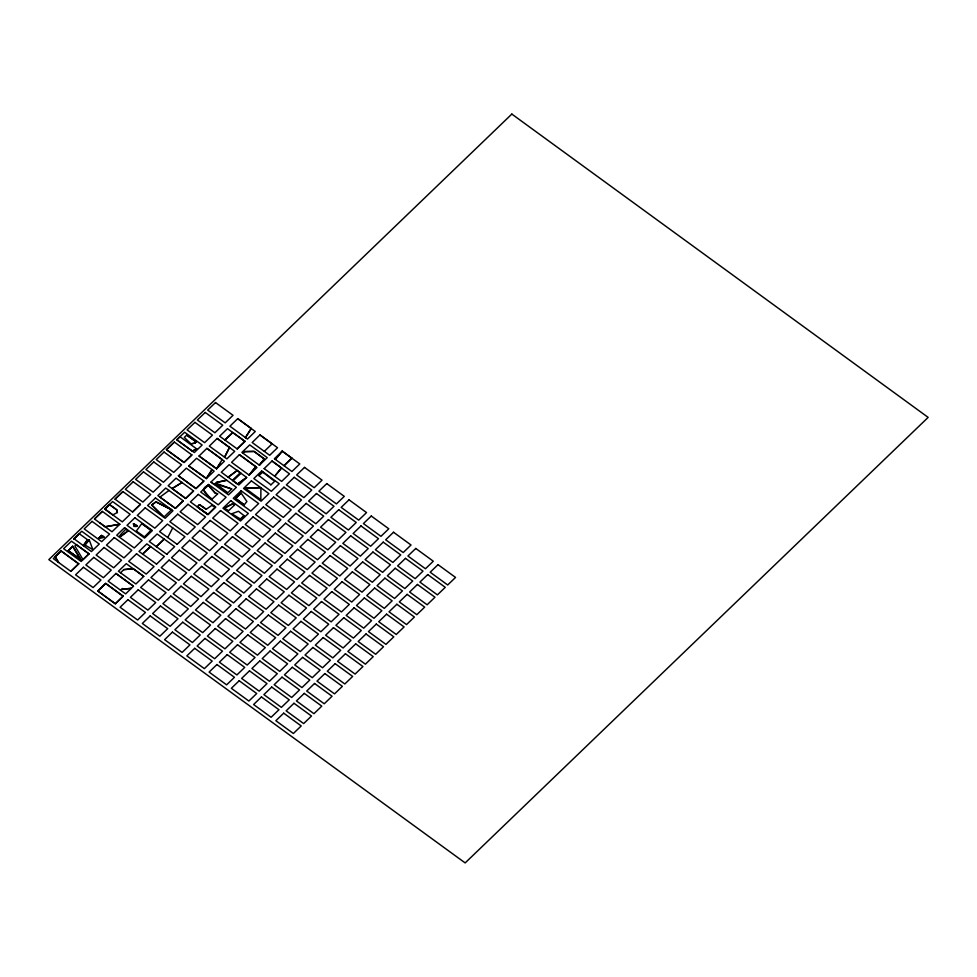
<?xml version="1.0" encoding="UTF-8"?>
<svg xmlns="http://www.w3.org/2000/svg" width="977" height="977" viewBox="0 0 977 977"><rect width="100%" height="100%" fill="white"/><g stroke="black" fill="none" stroke-linecap="round" stroke-linejoin="round"><path stroke-width="1.47" d="M260.92 487.67L260.822 499.662L244.885 487.963L260.92 487.67L244.885 487.963M206.318 478.486L188.756 465.919L206.318 478.486L212.094 469.546L206.281 478.669L214.122 471.122L196.597 458.25L188.756 465.919M241.136 493.092L235.542 498.453L244.189 504.84L246.9 501.543L241.136 493.092L235.579 498.38L244.189 504.84M163.928 517.077L171.573 509.762L156.064 501.787L151.679 504.975L163.928 517.077L151.679 504.975M169.009 490.454L159.959 497.122L175.408 508.382L183.249 500.712L175.396 508.272M237.24 470.462L228.154 477.216L237.24 470.462L240.464 472.917L232.611 480.464L240.464 472.917M231.696 488.964L216.418 484.238L217.212 483.749L231.696 488.964L227.873 492.738L216.418 484.238M217.651 493.861L215.233 493.226L208.333 485.215L215.282 493.006L217.651 493.861L211.985 499.247C207.686 495.107 198.038 489.367 208.333 485.215M264.169 468.594L281.645 481.392L289.485 473.845L272.009 461.01L281.559 467.971L274.671 476.251L281.559 467.971M68.28 550.772L72.774 546.241L80.883 559.662L68.28 550.772L72.774 546.241M151.691 505.085L156.064 501.787M220.423 463.013L216.564 468.777L222.219 459.532L206.892 448.358L199.052 456.015L216.564 468.777L224.405 461.229L206.892 448.358M229.497 447.429L224.588 457.224L229.497 447.429L217.175 438.453L209.334 446.11L226.847 458.872L234.7 451.325L217.175 438.453M216.54 482.455L226.701 480.281L216.528 482.345L214.293 484.519L211.008 482.015L218.848 474.468L236.373 487.34L228.533 494.887L211.008 482.125M251.248 428.476L245.422 437.611L251.248 428.476L237.753 418.657L229.913 426.204L247.425 439.076L255.278 431.516L237.753 418.657M171.573 509.762L155.978 501.97M196.072 441.641L195.144 443.057L191.004 443.839L184.299 437.391L186.656 435.131L196.072 441.641L195.144 443.057L191.004 443.839M141.812 523.587L136.304 531.073L144.559 536.984L151.252 530.438L141.812 523.587L151.252 530.438M87.527 539.744L83.314 545.654L87.527 539.744L79.222 533.698L73.91 538.815L79.222 533.698M255.803 466.615L249.111 475.078L256.951 467.531L239.414 454.671L231.586 462.329L249.111 475.078L255.827 466.713L239.414 454.671M264.34 458.909L259.394 465.186L267.234 457.639L249.721 444.877L241.881 452.424L259.394 465.186L264.34 458.909L254.044 451.411L244.58 451.606L254.044 451.435L264.352 459.007M84.901 544.885L89.298 539.793L84.914 544.995L92.839 549.624L89.176 539.756M282.255 451.081L275.367 459.349L282.255 451.081L291.854 458.176L284.051 465.687L291.805 458.03M99.153 537.9L101.571 535.42C110.67 538.803 90.018 538.156 103.989 537.179M99.153 538.009L101.571 535.42M151.105 530.23L144.559 536.984M199.516 504.657L197.378 506.868L207.893 514.403L215.074 507.258L212.18 505.182L206.22 509.298L199.516 504.657L206.22 509.298M199.528 504.767L197.378 506.868L207.893 514.403M196.682 448.944L179.939 436.646L176.8 439.797L194.313 452.559L202.154 445.011L184.641 432.249L176.8 439.797L192.42 451.179L196.67 448.834L192.408 451.069M104.771 508.993L109.461 504.474L116.593 509.664L117.362 512.534L112.77 514.916L104.771 508.993L122.296 521.865L130.136 514.317L112.624 501.555L104.783 509.102L109.473 504.584L116.764 509.884M55.152 556.743L58.62 562.459L55.152 556.743L61.172 550.955L78.697 563.827L70.857 571.374L53.332 558.612L61.172 550.955M94.488 518.897L102.329 511.35L119.853 524.222L112.001 531.769L94.488 519.007L102.341 511.459M115.054 499.1L122.907 491.553L140.432 504.413L132.579 511.972L115.066 499.21L122.907 491.553M166.505 449.591L174.346 442.044L191.871 454.916L184.03 462.463L166.505 449.701L184.03 462.463L191.871 454.916M73.91 538.815L81.763 531.256L99.275 544.018L91.423 551.565L73.91 538.706M166.505 449.701L174.358 442.154M88.98 553.812L82.96 559.601L74.924 545.972L76.34 544.604L88.98 553.812L81.14 561.47L63.627 548.708L71.468 541.16L88.98 553.922M78.685 563.717L70.857 571.374M140.419 504.303L132.579 511.972M178.473 475.811L186.314 468.154L203.827 481.026L195.986 488.573L178.473 475.811L195.986 488.573L203.827 481.026M232.782 432.53L224.93 439.968L232.782 432.53L244.983 441.311L237.142 448.968M244.983 441.311L237.203 448.907L219.63 436.218L227.47 428.659L244.983 441.421M193.544 490.93L185.703 498.478L168.191 485.716L176.031 478.168L193.544 490.93L185.703 498.478L172.196 488.537L182.052 482.455L172.196 488.537M115.97 573.475L108.129 581.132L125.642 593.894L133.483 586.237L115.97 573.475L133.483 586.237M260.004 434.863L252.164 442.52L269.676 455.282L277.529 447.735L260.016 434.973L272.217 443.863M244.677 451.63L242.992 453.145M120.574 572.803L123.749 569.628L133.287 568.699L143.778 576.442L126.265 563.68L118.412 571.227L135.925 583.99L143.766 576.332M142.74 554.167L150.58 546.497L142.581 553.935M272.204 443.753L264.364 451.301M156.503 564.193L164.344 556.536L146.843 543.884L138.99 551.431L156.503 564.083M177.081 544.384L184.922 536.727L167.421 524.075L159.569 531.635L177.081 544.274M237.558 483.969L246.656 477.435L238.815 484.983L221.303 472.221L229.143 464.673L246.656 477.435L237.606 484.103L233.137 480.745L240.916 473.259M264.132 468.63L272.009 461.01M234.529 505.011L228.642 510.69L224.368 508.04L232.526 503.851L234.529 505.011L232.526 503.961L224.368 508.04M203.497 489.831L208.248 485.41M270.885 484.885L274.684 481.295L262.666 472.062L258.746 475.457L270.885 484.775M123.151 589.216L131.321 588.313L123.151 589.216L122.284 588.508L120.55 590.084M244.079 515.636L240.415 519.043L231.83 513.768L238.498 511.264L244.128 515.709L240.415 519.043M258.746 475.567L262.666 472.062M120.94 536.385C143.143 518.921 105.809 549.001 125.825 529.204L128.024 530.792M105.223 526.676L119.853 524.222L105.308 526.884L99.727 522.719M186.656 435.131L196.084 441.751M133.568 523.745L133.849 526.383C143.912 527.446 126.021 520.411 137.073 525.956M117.362 512.534L116.593 509.664M68.28 550.662L80.883 559.662M216.552 468.667L199.052 456.015M183.261 500.822L165.736 488.073L157.895 495.62L175.408 508.382M166.969 554.411L149.286 541.527L157.126 533.979L174.627 546.631L166.786 554.179M61.185 551.065L78.697 563.827M211.985 499.247L209.139 497L203.485 489.721M72.689 546.448L80.627 559.577M172.697 527.934L167.763 537.497M215.074 507.258L212.18 505.182M133.287 568.699L123.749 569.628M511.838 114.077L48.85 559.613L465.162 862.923L928.15 417.387L511.838 114.077M92.046 521.364L84.205 528.911L101.718 541.673L109.558 534.126L92.046 521.364M133.202 481.759L125.361 489.306L142.874 502.068L150.714 494.521L133.202 481.759M143.485 471.854L135.644 479.402L153.157 492.164L161.01 484.616L143.485 471.854M153.78 461.95L145.939 469.51L163.452 482.259L171.293 474.712L153.78 461.95M164.063 452.058L156.222 459.605L173.735 472.367L181.575 464.82L164.063 452.058M194.936 422.357L187.083 429.904L204.596 442.666L212.449 435.107L194.936 422.357M205.219 412.453L197.378 420L214.891 432.762L222.732 425.215L205.219 412.453M215.514 402.548L207.661 410.096L225.174 422.858L233.027 415.31L215.514 402.548M83.436 567.271L75.583 574.818L93.108 587.58L100.949 580.033L83.436 567.271M93.719 557.378L85.878 564.926L103.391 577.688L111.231 570.128L93.719 557.378M104.014 547.474L96.161 555.021L113.674 567.784L121.527 560.236L104.014 547.474M114.297 537.57L106.456 545.117L123.969 557.879L131.81 550.332L114.297 537.57M124.592 527.665L116.739 535.225L134.252 547.975L142.105 540.428L124.592 527.665M134.875 517.773L127.034 525.321L144.547 538.083L152.388 530.535L134.875 517.773M145.17 507.869L137.317 515.416L154.83 528.178L162.683 520.631L145.17 507.869M155.453 497.965L147.612 505.512L165.125 518.274L172.966 510.727L155.453 497.965M105.687 583.489L97.834 591.036L115.359 603.798L123.187 596.153L115.359 603.798L97.834 591.012L105.675 583.379L123.2 596.263L105.687 583.477M136.548 553.788L128.708 561.335L146.22 574.097L154.061 566.538L136.548 553.788M177.704 514.183L169.864 521.73L187.376 534.492L195.217 526.945L177.704 514.183M187.987 504.279L180.147 511.826L197.659 524.588L205.512 517.041L187.987 504.279M198.282 494.374L190.442 501.922L207.954 514.684L215.795 507.136L198.282 494.374M208.565 484.482L200.725 492.029L218.237 504.791L226.09 497.232L208.565 484.482M164.197 539.035L156.369 546.693L164.197 539.035M127.938 599.695L120.086 607.242L137.61 620.004L145.451 612.457L127.938 599.695M138.221 589.79L130.381 597.35L147.893 610.1L155.734 602.553L138.221 589.79M148.516 579.898L140.664 587.446L158.176 600.208L166.029 592.66L148.516 579.898M158.799 569.994L150.959 577.541L168.471 590.303L176.312 582.756L158.799 569.994M169.094 560.09L161.242 567.637L178.754 580.399L186.607 572.852L169.094 560.09M179.377 550.198L171.537 557.745L189.049 570.507L196.89 562.947L179.377 550.198M189.672 540.293L181.82 547.841L199.332 560.603L207.185 553.055L189.672 540.293M199.955 530.389L192.115 537.936L209.628 550.698L217.468 543.151L199.955 530.389M210.25 520.485L202.398 528.044L219.91 540.794L227.763 533.247L210.25 520.485M220.533 510.592L212.693 518.14L230.206 530.902L238.046 523.354L220.533 510.592M230.816 500.688L222.976 508.235L240.489 520.997L248.341 513.45L230.816 500.688M241.111 490.784L233.271 498.343L250.784 511.093L258.624 503.546L241.111 490.784M251.394 480.892L243.554 488.439L261.067 501.201L268.907 493.641L251.394 480.892M261.689 470.987L253.837 478.535L271.362 491.297L279.202 483.749L261.689 470.987M282.268 451.191L274.415 458.738L291.928 471.5L299.78 463.941L282.268 451.191M150.189 615.913L142.337 623.46L159.862 636.222L167.702 628.663L150.189 615.913M160.472 606.009L152.632 613.556L170.145 626.318L177.985 618.771L160.472 606.009M170.767 596.104L162.915 603.652L180.44 616.414L188.28 608.866L170.767 596.104M181.05 586.2L173.21 593.76L190.723 606.509L198.563 598.962L181.05 586.2M191.345 576.308L183.493 583.855L201.006 596.617L208.858 589.07L191.345 576.308M201.628 566.404L193.788 573.951L211.301 586.713L219.141 579.166L201.628 566.404M211.924 556.499L204.071 564.047L221.584 576.809L229.436 569.261L211.924 556.499M222.206 546.607L214.366 554.154L231.879 566.916L239.719 559.357L222.206 546.607M232.502 536.703L224.649 544.25L242.162 557.012L250.014 549.465L232.502 536.703M242.785 526.798L234.944 534.346L252.457 547.108L260.297 539.56L242.785 526.798M253.067 516.894L245.227 524.454L262.74 537.203L270.592 529.656L253.067 516.894M263.363 507.002L255.522 514.549L273.035 527.311L280.875 519.764L263.363 507.002M273.645 497.098L265.805 504.645L283.318 517.407L291.158 509.86L273.645 497.098M283.941 487.193L276.088 494.753L293.613 507.503L301.453 499.955L283.941 487.193M294.224 477.301L286.383 484.848L303.896 497.611L311.736 490.051L294.224 477.301M304.519 467.397L296.666 474.944L314.179 487.706L322.031 480.159L304.519 467.397M172.44 632.119L164.6 639.666L182.113 652.428L189.953 644.881L172.44 632.119M182.723 622.215L174.883 629.762L192.396 642.524L200.236 634.977L182.723 622.215M193.019 612.323L185.166 619.87L202.691 632.632L210.531 625.072L193.019 612.323M203.301 602.418L195.461 609.966L212.974 622.728L220.814 615.18L203.301 602.418M213.597 592.514L205.744 600.061L223.257 612.823L231.109 605.276L213.597 592.514M223.88 582.61L216.039 590.169L233.552 602.919L241.392 595.372L223.88 582.61M234.175 572.717L226.322 580.265L243.835 593.027L251.687 585.479L234.175 572.717M244.458 562.813L236.617 570.36L254.13 583.122L261.97 575.575L244.458 562.813M254.753 552.909L246.9 560.456L264.413 573.218L272.265 565.671L254.753 552.909M265.036 543.017L257.195 550.564L274.708 563.326L282.548 555.766L265.036 543.017M275.319 533.112L267.478 540.66L284.991 553.422L292.844 545.874L275.319 533.112M285.614 523.208L277.773 530.755L295.286 543.517L303.126 535.97L285.614 523.208M295.897 513.316L288.056 520.863L305.569 533.613L313.409 526.066L295.897 513.316M306.192 503.411L298.339 510.959L315.864 523.721L323.705 516.174L306.192 503.411M316.475 493.507L308.634 501.054L326.147 513.817L333.987 506.269L316.475 493.507M326.77 483.603L318.917 491.162L336.43 503.912L344.283 496.365L326.77 483.603M194.692 648.325L186.851 655.885L204.364 668.634L212.204 661.087L194.692 648.325M204.975 638.433L197.134 645.98L214.647 658.742L222.487 651.195L204.975 638.433M215.27 628.529L207.417 636.076L224.942 648.838L232.782 641.291L215.27 628.529M225.553 618.624L217.712 626.172L235.225 638.934L243.065 631.386L225.553 618.624M235.848 608.732L227.995 616.279L245.508 629.041L253.361 621.482L235.848 608.732M246.131 598.828L238.29 606.375L255.803 619.137L263.643 611.59L246.131 598.828M256.426 588.923L248.573 596.471L266.086 609.233L273.939 601.685L256.426 588.923M266.709 579.019L258.868 586.579L276.381 599.328L284.222 591.781L266.709 579.019M277.004 569.127L269.151 576.674L286.664 589.436L294.517 581.889L277.004 569.127M287.287 559.223L279.446 566.77L296.959 579.532L304.8 571.985L287.287 559.223M297.57 549.318L289.729 556.878L307.242 569.628L315.095 562.08L297.57 549.318M307.865 539.426L300.024 546.973L317.537 559.736L325.378 552.176L307.865 539.426M318.148 529.522L310.307 537.069L327.82 549.831L335.673 542.284L318.148 529.522M328.443 519.617L320.59 527.165L338.115 539.927L345.956 532.38L328.443 519.617M338.726 509.725L330.885 517.273L348.398 530.035L356.239 522.475L338.726 509.725M349.021 499.821L341.168 507.368L358.693 520.13L366.534 512.583L349.021 499.821M216.943 664.543L209.102 672.091L226.615 684.853L234.456 677.305L216.943 664.543M227.226 654.639L219.385 662.186L236.898 674.948L244.738 667.401L227.226 654.639M237.521 644.735L229.668 652.294L247.193 665.044L255.034 657.497L237.521 644.735M247.804 634.842L239.963 642.39L257.476 655.152L265.317 647.604L247.804 634.842M258.099 624.938L250.246 632.485L267.759 645.247L275.612 637.7L258.099 624.938M268.382 615.034L260.541 622.581L278.054 635.343L285.895 627.796L268.382 615.034M278.677 605.142L270.824 612.689L288.337 625.451L296.19 617.891L278.677 605.142M288.96 595.237L281.12 602.785L298.632 615.547L306.473 607.999L288.96 595.237M299.255 585.333L291.402 592.88L308.915 605.642L316.768 598.095L299.255 585.333M309.538 575.441L301.698 582.988L319.21 595.738L327.051 588.191L309.538 575.441M319.833 565.536L311.981 573.084L329.493 585.846L337.346 578.299L319.833 565.536M330.116 555.632L322.276 563.179L339.788 575.942L347.629 568.394L330.116 555.632M340.399 545.728L332.559 553.287L350.071 566.037L357.924 558.49L340.399 545.728M350.694 535.836L342.854 543.383L360.366 556.145L368.207 548.585L350.694 535.836M360.977 525.931L353.137 533.479L370.649 546.241L378.49 538.693L360.977 525.931M371.272 516.027L363.42 523.574L380.945 536.336L388.785 528.789L371.272 516.027M239.194 680.749L231.354 688.297L248.866 701.059L256.707 693.511L239.194 680.749M249.477 670.857L241.637 678.404L259.149 691.166L267.002 683.607L249.477 670.857M259.772 660.953L251.919 668.5L269.444 681.262L277.285 673.715L259.772 660.953M270.055 651.048L262.215 658.596L279.727 671.358L287.568 663.81L270.055 651.048M280.35 641.144L272.498 648.704L290.022 661.453L297.863 653.906L280.35 641.144M290.633 631.252L282.793 638.799L300.305 651.561L308.146 644.014L290.633 631.252M300.928 621.348L293.076 628.895L310.588 641.657L318.441 634.11L300.928 621.348M311.211 611.443L303.371 619.003L320.883 631.753L328.724 624.205L311.211 611.443M321.506 601.551L313.654 609.098L331.166 621.861L339.019 614.301L321.506 601.551M331.789 591.647L323.949 599.194L341.462 611.956L349.302 604.409L331.789 591.647M342.084 581.742L334.232 589.29L351.744 602.052L359.597 594.505L342.084 581.742M352.367 571.85L344.527 579.398L362.04 592.16L369.88 584.6L352.367 571.85M362.65 561.946L354.81 569.493L372.322 582.255L380.175 574.708L362.65 561.946M372.945 552.042L365.105 559.589L382.618 572.351L390.458 564.804L372.945 552.042M383.228 542.137L375.388 549.697L392.901 562.447L400.741 554.899L383.228 542.137M393.523 532.245L385.671 539.793L403.196 552.555L411.036 545.007L393.523 532.245M261.445 696.967L253.605 704.515L271.118 717.277L278.958 709.729L261.445 696.967M271.728 687.063L263.888 694.61L281.4 707.372L289.253 699.825L271.728 687.063M282.023 677.159L274.183 684.706L291.696 697.468L299.536 689.921L282.023 677.159M292.306 667.267L284.466 674.814L301.978 687.576L309.819 680.016L292.306 667.267M302.601 657.362L294.749 664.91L312.274 677.672L320.114 670.124L302.601 657.362M312.884 647.458L305.044 655.005L322.557 667.767L330.397 660.22L312.884 647.458M323.179 637.554L315.327 645.113L332.839 657.863L340.692 650.316L323.179 637.554M333.462 627.661L325.622 635.209L343.135 647.971L350.975 640.423L333.462 627.661M343.757 617.757L335.905 625.304L353.418 638.066L361.27 630.519L343.757 617.757M354.04 607.853L346.2 615.412L363.713 628.162L371.553 620.615L354.04 607.853M364.336 597.961L356.483 605.508L373.996 618.27L381.848 610.71L364.336 597.961M374.618 588.056L366.778 595.604L384.291 608.366L392.131 600.818L374.618 588.056M384.901 578.152L377.061 585.699L394.574 598.461L402.426 590.914L384.901 578.152M395.197 568.26L387.356 575.807L404.869 588.569L412.709 581.01L395.197 568.26M405.479 558.356L397.639 565.903L415.152 578.665L422.992 571.118L405.479 558.356M415.775 548.451L407.922 555.998L425.447 568.761L433.287 561.213L415.775 548.451M283.696 713.173L275.856 720.721L293.369 733.483L301.209 725.935L283.696 713.173M293.979 703.269L286.139 710.829L303.652 723.578L311.504 716.031L293.979 703.269M304.274 693.377L296.434 700.924L313.947 713.686L321.787 706.139L304.274 693.377M314.557 683.473L306.717 691.02L324.23 703.782L332.07 696.235L314.557 683.473M324.852 673.568L317 681.128L334.525 693.878L342.365 686.33L324.852 673.568M335.135 663.676L327.295 671.223L344.808 683.985L352.648 676.426L335.135 663.676M345.431 653.772L337.578 661.319L355.091 674.081L362.943 666.534L345.431 653.772M355.713 643.867L347.873 651.415L365.386 664.177L373.226 656.629L355.713 643.867M366.009 633.975L358.156 641.523L375.669 654.285L383.521 646.725L366.009 633.975M376.292 624.071L368.451 631.618L385.964 644.38L393.804 636.833L376.292 624.071M386.587 614.167L378.734 621.714L396.247 634.476L404.099 626.929L386.587 614.167M396.87 604.262L389.029 611.822L406.542 624.572L414.382 617.024L396.87 604.262M407.153 594.37L399.312 601.917L416.825 614.68L424.677 607.132L407.153 594.37M417.448 584.466L409.607 592.013L427.12 604.775L434.96 597.228L417.448 584.466M427.731 574.561L419.89 582.109L437.403 594.871L445.256 587.324L427.731 574.561M438.026 564.669L430.173 572.217L447.698 584.979L455.538 577.419L438.026 564.669"/></g></svg>
